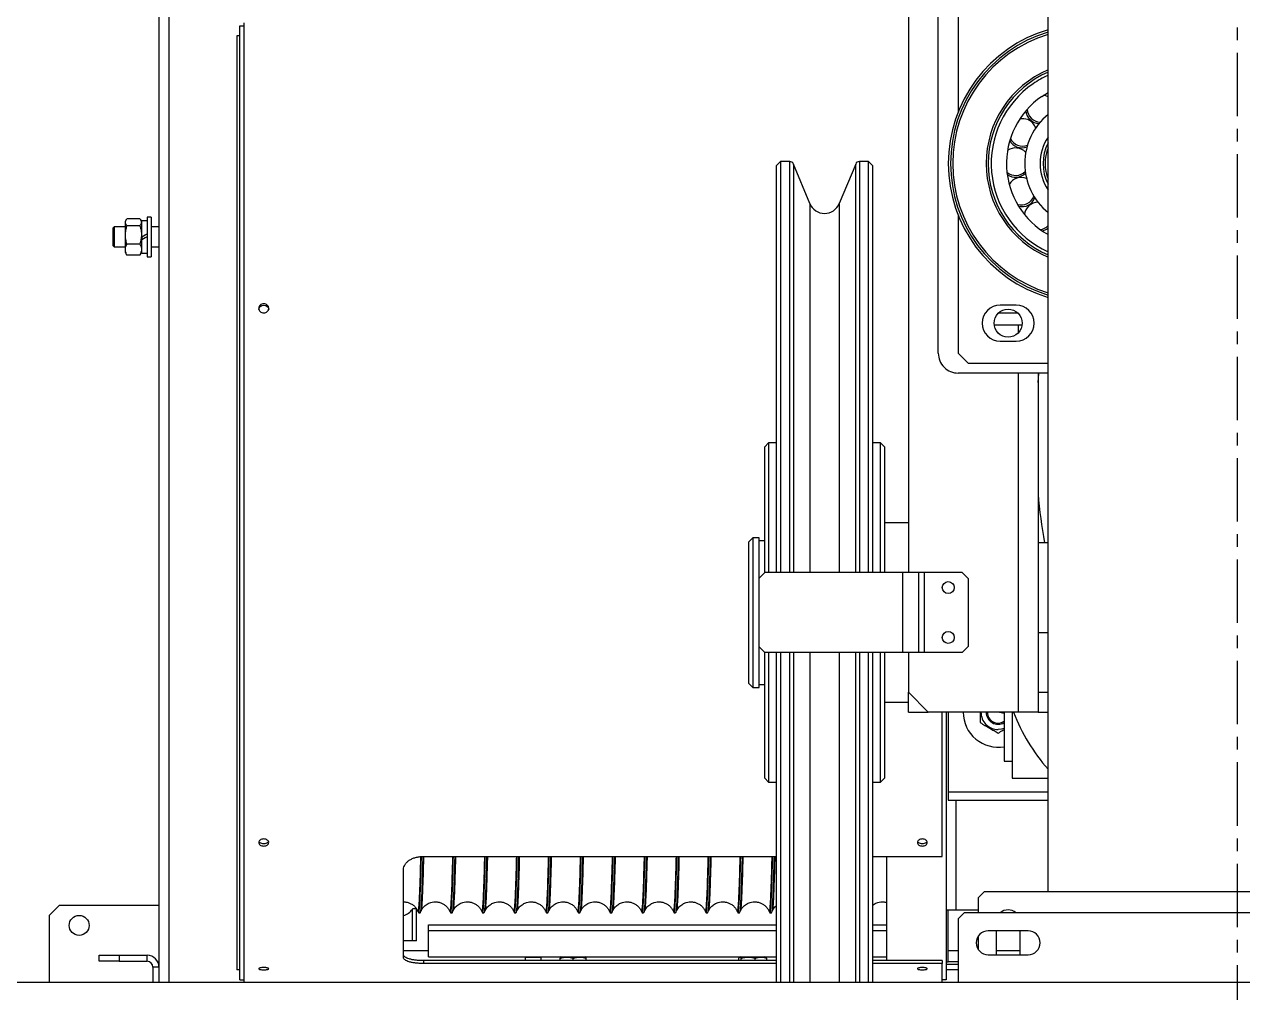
# Model space of a CAD drawing. Header units: millimetres. Extents: x 6622 to 532820, y 3370 to 359312.
# Drawn here: x 458692 to 459302, y 310934 to 311420 of the extents above; entities that cross this region are included whole.
import ezdxf

# ---------------------------------------------------------------- set-up
doc = ezdxf.new("R2010")
doc.units = ezdxf.units.MM
doc.linetypes.add('CENTER', pattern=[50.8, 31.75, -6.35, 6.35, -6.35])

# ---------------------------------------------------------------- blocks, each defined once
blk = doc.blocks.new('A$C6F3A12F4')
at = {"color": 2, "linetype": 'Continuous', "lineweight": 25}
for p, q in [((3685.7, 3475), (3685.7, 225)), ((3650.7, 1897), (3650.7, 1713)), ((3640.2, 1887), (3640.2, 1723)), ((3640.2, 1755), (2630.2, 1755)), ((3241.54, 1751.88), (3239.6, 1755)), ((3375.2, 1715), (3375.2, 1755)), ((3380.2, 1755), (3380.2, 1710)), ((3465.2, 1755), (3465.2, 1750)), ((3510.2, 1750), (3510.2, 1755)), ((3540.2, 1750), (3540.2, 1755)), ((3550.2, 1750), (3550.2, 1755)), ((3583.2, 1737), (3583.2, 1755)), ((3590.2, 1755), (3590.2, 1705)), ((3594.2, 1705), (3594.2, 1755)), ((3380.2, 1750), (3510.2, 1750)), ((3510.2, 1750), (3540.2, 1750)), ((3540.2, 1750), (3550.2, 1750)), ((3550.2, 1750), (3550.2, 1740)), ((3356.2, 1740), (3360.1, 1740)), ((3380.2, 1740), (3550.2, 1740)), ((3550.2, 1740), (3550.2, 1695)), ((3659.7, 1745), (3659.7, 1725)), ((3671.7, 1741), (3659.7, 1741)), ((3669.7, 1741), (3669.7, 1729)), ((3671.7, 1725), (3671.7, 1745)), ((3346.2, 1739), (3346.2, 1731)), ((3364.2, 1731), (3364.2, 1739)), ((3550.2, 1737), (3583.2, 1737)), ((3574.7, 1733), (3574.7, 1737)), ((3550.2, 1730.69), (3550.61, 1733)), ((3550.2, 1733), (3561.2, 1733)), ((3561.2, 1733), (3574.7, 1733)), ((3659.7, 1729), (3671.7, 1729)), ((3640.2, 1723), (3643.2, 1720)), ((3643.2, 1720), (3650.7, 1720)), ((3649.2, 1709), (3649.2, 1720)), ((3662.38, 1720), (3669.02, 1720)), ((3180.2, 1710), (3249.22, 1710)), ((3301.18, 1710), (3370.2, 1710)), ((3370.2, 1710), (3375.2, 1715)), ((3483.2, 1715), (3480.2, 1712)), ((3480.2, 1712), (3480.2, 1693)), ((3483.2, 1715), (3517.2, 1715)), ((3520.2, 1712), (3517.2, 1715)), ((3520.2, 1712), (3520.2, 1693)), ((3650.7, 1713), (3653.7, 1710)), ((3653.7, 1710), (3685.7, 1710)), ((3669.7, 1710), (3669.7, 1705)), ((3675.2, 1710), (3675.2, 1705)), ((3676.53, 1710), (3676.53, 1704)), ((3679.2, 1710), (3679.2, 1704)), ((3550.2, 1705), (3590.2, 1705)), ((3550.2, 1704), (3684.2, 1704)), ((3590.2, 1705), (3594.2, 1705)), ((3649.2, 1709), (3594.2, 1709)), ((3649.2, 1704), (3649.2, 1709)), ((3675.2, 1705), (3649.2, 1705)), ((3675.2, 1704), (3675.2, 1705)), ((3684.2, 1704), (3684.2, 1702)), ((3370.2, 1700), (3180.2, 1700)), ((3622.41, 1702), (3550.2, 1702)), ((3622.41, 1667), (3622.41, 1702)), ((3674.65, 1702), (3674.65, 1667)), ((3674.65, 1702), (3676.09, 1702)), ((3676.09, 1702), (3676.09, 1667)), ((3685.7, 1702), (3676.09, 1702)), ((3480.2, 1693), (3480.2, 1690)), ((3480.2, 1693), (3520.2, 1693)), ((3520.2, 1693), (3520.2, 1690)), ((3540.2, 1685), (3550.2, 1695)), ((3550.2, 1685), (3550.2, 1695)), ((2895.2, 1685), (3480.2, 1685)), ((3455.2, 1685), (3455.2, 1673)), ((3480.2, 1690), (3480.2, 1682)), ((3480.2, 1690), (3520.2, 1690)), ((3520.2, 1690), (3520.2, 1682)), ((3520.2, 1685), (3540.2, 1685)), ((3550.2, 1685), (3540.2, 1685)), ((3545.2, 1673), (3545.2, 1685)), ((3480.2, 1682), (3520.2, 1682)), ((3480.2, 1682), (3480.2, 1613)), ((3520.2, 1682), (3520.2, 1613)), ((3417.2, 1673), (3415.2, 1671)), ((3417.2, 1673), (3480.2, 1673)), ((3520.2, 1673), (3583.2, 1673)), ((3585.2, 1671), (3583.2, 1673)), ((3622.41, 1674), (3674.65, 1674)), ((3656.7, 1667), (3656.7, 1674)), ((3659.7, 1674), (3659.7, 1667)), ((3672.7, 1667), (3672.7, 1674)), ((3276.2, 1667), (3274.2, 1665)), ((3276.2, 1667), (3480.34, 1667)), ((3415.2, 1671), (3415.2, 1667)), ((3480.2, 1671), (3415.2, 1671)), ((3520.06, 1667), (3685.7, 1667)), ((3585.2, 1671), (3520.2, 1671)), ((3585.2, 1667), (3585.2, 1671)), ((3274.2, 1665), (3274.2, 1660.45)), ((3480.2, 1665), (3274.2, 1665)), ((3274.2, 1660.45), (3480.2, 1660.45)), ((3685.7, 1665), (3520.2, 1665)), ((3520.2, 1660.45), (3685.7, 1660.45)), ((3275.43, 1658.6), (3295.26, 1650.39)), ((3480.2, 1658.6), (3275.43, 1658.6)), ((3685.7, 1658.6), (3520.2, 1658.6)), ((3295.26, 1650.39), (3480.2, 1650.39)), ((3520.2, 1650.39), (3685.7, 1650.39)), ((3295.26, 1635.61), (3275.43, 1627.4)), ((3295.26, 1635.61), (3480.2, 1635.61)), ((3520.2, 1635.61), (3685.7, 1635.61)), ((3274.2, 1625.55), (3274.2, 1621)), ((3480.2, 1625.55), (3274.2, 1625.55)), ((3275.43, 1627.4), (3480.2, 1627.4)), ((3520.2, 1627.4), (3685.7, 1627.4)), ((3685.7, 1625.55), (3520.2, 1625.55)), ((3274.2, 1621), (3276.2, 1619)), ((3274.2, 1621), (3480.2, 1621)), ((3480.2, 1619), (3276.2, 1619)), ((3415.2, 1619), (3415.2, 1615)), ((3685.7, 1619), (3520.06, 1619)), ((3520.2, 1621), (3685.7, 1621)), ((3585.2, 1615), (3585.2, 1619)), ((3622.41, 1442), (3622.41, 1619)), ((3656.7, 1444.5), (3656.7, 1619)), ((3659.7, 1619), (3659.7, 1444.5)), ((3672.7, 1444.5), (3672.7, 1619)), ((3674.65, 1619), (3674.65, 1442)), ((3676.09, 1619), (3676.09, 1442)), ((3415.2, 1615), (3417.2, 1613)), ((3415.2, 1615), (3480.2, 1615)), ((3480.2, 1613), (3417.2, 1613)), ((3464.2, 1613), (3464.2, 1610.3)), ((3480.2, 1613), (3483.2, 1610)), ((3517.2, 1610), (3520.2, 1613)), ((3520.2, 1615), (3585.2, 1615)), ((3583.2, 1613), (3520.2, 1613)), ((3536.2, 1610.3), (3536.2, 1613)), ((3583.2, 1613), (3585.2, 1615)), ((3650.7, 1615.66), (3650.7, 1616.34)), ((3672.96, 1613.58), (3672.7, 1613.13)), ((3674.65, 1614.01), (3673.5, 1614.01)), ((3462.7, 1610.3), (3462.7, 1607)), ((3482.9, 1610.3), (3462.7, 1610.3)), ((3462.7, 1607), (3464.7, 1605)), ((3462.7, 1607), (3537.49, 1607)), ((3483.2, 1610), (3517.2, 1610)), ((3537.7, 1610.3), (3517.5, 1610.3)), ((3535.7, 1605), (3537.7, 1607)), ((3537.49, 1607), (3537.7, 1607)), ((3537.7, 1607), (3537.7, 1610.3)), ((3674.65, 1608.19), (3673.5, 1608.19)), ((3535.5, 1605), (3464.7, 1605)), ((3535.7, 1605), (3535.5, 1605)), ((3650.7, 1599.66), (3650.7, 1600.34)), ((3672.7, 1600.88), (3672.96, 1600.42)), ((3674.65, 1601.18), (3673.5, 1601.18)), ((3674.65, 1599.99), (3673.5, 1599.99)), ((3650.7, 1583.66), (3650.7, 1584.34)), ((3650.7, 1567.66), (3650.7, 1568.34)), ((3650.7, 1551.66), (3650.7, 1552.34)), ((3650.7, 1535.66), (3650.7, 1536.34)), ((3650.7, 1519.66), (3650.7, 1520.34)), ((3672.92, 1523.5), (3672.7, 1523.13)), ((3674.65, 1523.5), (3673.5, 1523.5)), ((3674.65, 1517), (3673.5, 1517)), ((3672.7, 1510.87), (3672.92, 1510.5)), ((3674.65, 1510.5), (3673.5, 1510.5)), ((3650.7, 1503.66), (3650.7, 1504.34)), ((3673.1, 1501), (3672.7, 1500.6)), ((3674.65, 1501), (3673.1, 1501)), ((3673.1, 1501), (3673.1, 1493)), ((3672.7, 1493.4), (3673.1, 1493)), ((3673.1, 1493), (3674.65, 1493)), ((3650.7, 1487.66), (3650.7, 1488.34)), ((3650.7, 1471.66), (3650.7, 1472.34)), ((3650.7, 1455.66), (3650.7, 1456.34)), ((3659.7, 1444.5), (3656.7, 1444.5)), ((3672.7, 1444.5), (3659.7, 1444.5)), ((3669.7, 1444.5), (3669.7, 1432)), ((3674.65, 1442), (3676.09, 1442)), ((3664.7, 1438.5), (3648.7, 1438.5)), ((3648.7, 1438.5), (3648.7, 1436.56)), ((3648.7, 1436.56), (3648.81, 1436.5)), ((3664.7, 1436.5), (3648.81, 1436.5)), ((3650.7, 1439.66), (3650.7, 1440.34)), ((3664.7, 1438.5), (3664.7, 1436.5)), ((3664.7, 1436.5), (3664.7, 1432)), ((3673.08, 1432), (3629.03, 1432)), ((3204.7, 1352), (3685.7, 1352)), ((3206.2, 1350), (3206.2, 1352)), ((3684.2, 1350), (3206.2, 1350)), ((3211.2, 1350), (3211.2, 1348.5)), ((3679.2, 1350), (3679.2, 1348.5)), ((3684.2, 1350), (3684.2, 1352)), ((3211.2, 1348.5), (3679.2, 1348.5)), ((2861.2, 1314.5), (3685.7, 1314.5)), ((2861.2, 1309.5), (3678, 1309.5)), ((3307, 1309.5), (3307, 1305.5)), ((3317, 1305.5), (3317, 1309.5)), ((3647, 1309.5), (3647, 1259.5)), ((3678, 1309.5), (3678, 1306.5)), ((3678, 1309.5), (3685.7, 1309.5)), ((3678, 1306.5), (3685.7, 1306.5)), ((3302, 1305.5), (3302, 1303.5)), ((3302, 1305.5), (3322, 1305.5)), ((3302, 1303.5), (3322, 1303.5)), ((3304.37, 1300.9), (3303.31, 1300.28)), ((3303.95, 1303.5), (3303.95, 1300.9)), ((3312, 1300.9), (3303.95, 1300.9)), ((3312, 1300.9), (3313.5, 1300.9)), ((3320.05, 1300.9), (3313.5, 1300.9)), ((3320.66, 1300.3), (3319.63, 1300.9)), ((3320.05, 1300.9), (3320.05, 1303.5)), ((3322, 1303.5), (3322, 1305.5)), ((3675, 1303.5), (3672, 1303.5)), ((3672, 1289.5), (3672, 1303.5)), ((3675, 1289.5), (3675, 1303.5)), ((3302.84, 1299.97), (3302.84, 1293.43)), ((3306.37, 1299.97), (3306.37, 1293.43)), ((3315.53, 1299.97), (3315.53, 1293.43)), ((3321.16, 1299.97), (3321.16, 1293.43)), ((3303.31, 1293.12), (3304.37, 1292.5)), ((3304.37, 1292.5), (3314.91, 1292.5)), ((3307, 1292.5), (3307, 1287)), ((3314.91, 1292.5), (3319.63, 1292.5)), ((3317, 1287), (3317, 1292.5)), ((3319.63, 1292.5), (3320.66, 1293.1)), ((3672, 1289.5), (3675, 1289.5)), ((3672, 1279.5), (3672, 1289.5)), ((3675, 1289.5), (3675, 1279.5)), ((3307, 1287), (3307.5, 1286.5)), ((3307, 1287), (3317, 1287)), ((3316.5, 1286.5), (3307.5, 1286.5)), ((3316.5, 1286.5), (3317, 1287)), ((3675, 1279.5), (3672, 1279.5)), ((3647, 1259.5), (3652, 1254.5)), ((3652, 1254.5), (3685.7, 1254.5))]:
    blk.add_line(p, q, dxfattribs=at)
at = {"color": 2, "linetype": 'Continuous', "lineweight": 25, "flags": 128}
for points in [[(3241.74, 1755), (3241.2, 1753.9), (3240.9, 1752.85)], [(3384.93, 1750), (3380.35, 1750.44), (3380.2, 1750.46)], [(3558.29, 1733), (3558.65, 1731.74), (3558.82, 1730)], [(3348.38, 1359.5), (3348.38, 1359.5), (3347.5, 1359.68), (3346.77, 1360.23), (3346.27, 1361.04), (3346.11, 1362), (3346.27, 1362.96), (3346.77, 1363.77), (3347.5, 1364.32), (3348.38, 1364.5), (3348.38, 1364.5)], [(3312, 1300.9), (3311.5, 1301.77), (3311, 1302.64), (3310.5, 1303.5)], [(3312, 1303.5), (3312.5, 1302.63), (3313, 1301.76), (3313.5, 1300.9)]]:
    blk.add_lwpolyline(points, dxfattribs=at)
at = {"color": 2, "linetype": 'Continuous', "lineweight": 25}
for centre, radius in [((3355.2, 1735), 7), ((3487.7, 1705), 3), ((3512.7, 1705), 3), ((3657, 1269.5), 5)]:
    blk.add_circle(centre, radius, dxfattribs=at)
for centre, radius, start, end in [((3275.2, 1775), 70, 196.60155, 270), ((3275.2, 1775), 68.85, 196.88767, 343.11233), ((3275.2, 1775), 67.77, 197.16357, 270), ((3275.2, 1775), 51, 203.08877, 270), ((3275.2, 1775), 50, 203.57818, 270), ((3275.2, 1775), 48.5, 204.35387, 214.49178), ((3275.2, 1775), 48.5, 214.49178, 335.64613), ((3275.2, 1775), 40.83, 214.49178, 330.67283), ((3275.2, 1775), 31.67, 219.16671, 320.83329), ((3275.2, 1775), 24, 236.44269, 303.55731), ((3275.2, 1775), 22.5, 242.73396, 297.26604), ((3275.2, 1775), 21.5, 248.4711, 291.5289), ((3275.2, 1775), 70, 270, 343.39845), ((3275.2, 1775), 67.77, 270, 342.83643), ((3275.2, 1775), 51, 270, 336.91123), ((3275.2, 1775), 50, 270, 336.42182), ((3301.49, 1750.04), 6.88, 8.6136, 46.13409), ((3302.14, 1750.74), 6.87, 10.12182, 38.24696), ((3412.9, 2062.25), 313.5, 275.11821, 279.60334), ((3518.58, 1822), 90, 290.57044, 311.8886), ((3247.63, 1751.46), 6.88, 272.6136, 356.49251), ((3248.26, 1750.74), 6.87, 274.12182, 358.00073), ((3259.59, 1742.28), 6.88, 124.49178, 192.36996), ((3259.59, 1742.28), 6.88, 108.49105, 124.49178), ((3289.07, 1741.51), 6.88, 344.6136, 68.49251), ((3289.94, 1741.88), 6.88, 346.12182, 70.00073), ((3301.49, 1750.04), 6.88, 180.49105, 264.36996), ((3355.2, 1739), 9, 0, 180), ((3665.7, 1745), 6, 0, 180), ((3259.59, 1742.28), 6.88, 296.6136, 20.49251), ((3260.46, 1741.88), 6.87, 298.12182, 22.00073), ((3274.25, 1738.76), 6.87, 132.49105, 216.36996), ((3274.25, 1738.76), 6.88, 320.6136, 44.49251), ((3275.2, 1738.75), 6.87, 322.12182, 46.00073), ((3289.07, 1741.51), 6.88, 156.49105, 240.36996), ((3655.2, 1735), 6, 138.59038, 221.40962), ((3355.2, 1731), 9, 180, 0), ((3550.2, 1730), 5.4, 270, 33.74899), ((3550.2, 1730), 6, 270, 30), ((3550.2, 1730), 17.5, 270, 9.87089), ((3550.2, 1730), 8.63, 270, 0), ((3665.7, 1725), 6, 180, 0), ((3370.2, 1710), 10, 270, 0), ((3276.2, 1660.45), 2, 180, 247.5), ((3292.2, 1643), 8, 292.5, 67.5), ((3276.2, 1625.55), 2, 112.5, 180), ((3645.2, 1430.5), 7, 12.37363, 58.99728), ((3678, 1303.5), 6, 90, 180), ((3678, 1303.5), 3, 90, 180)]:
    blk.add_arc(centre, radius, start, end, dxfattribs=at)
for points, knots in [([(3350.2, 1739.9), (3350.2, 1739.63), (3350.2, 1738.82), (3350.2, 1737.43), (3350.2, 1735.7), (3350.2, 1733.94), (3350.2, 1732.06), (3350.2, 1730.81), (3350.2, 1730.1)], [0, 0, 0, 0, 0.086143, 0.259411, 0.432157, 0.603581, 0.775448, 1, 1, 1, 1]), ([(3356.2, 1741.93), (3356.2, 1741.58), (3356.2, 1740.26), (3356.2, 1738.44), (3356.2, 1736.67), (3356.2, 1735.64), (3356.2, 1734.83), (3356.2, 1733.27), (3356.2, 1731.09), (3356.2, 1729.09), (3356.2, 1728.07)], [0, 0, 0, 0, 0.078164, 0.292007, 0.404514, 0.466237, 0.507457, 0.557787, 0.774889, 1, 1, 1, 1]), ([(3555.4, 1721), (3555.85, 1721.78), (3556.76, 1723.36), (3558.11, 1725.7), (3559.4, 1727.94), (3560.19, 1729.31), (3560.59, 1730)], [0, 0, 0, 0, 0.264602, 0.534943, 0.765345, 1, 1, 1, 1]), ([(3560.59, 1730), (3560.14, 1730.78), (3559.57, 1731.77), (3558.98, 1732.79), (3558.86, 1733)], [0, 0, 0, 0, 0.789462, 1, 1, 1, 1]), ([(3550.2, 1721), (3550.6, 1721), (3551.9, 1721), (3553.64, 1721), (3554.95, 1721), (3555.4, 1721)], [0, 0, 0, 0, 0.226399, 0.738107, 1, 1, 1, 1]), ([(3615.47, 1694.5), (3615.7, 1694.47), (3616.17, 1694.4), (3616.75, 1693.81), (3617.15, 1692.99), (3617.27, 1692), (3617.15, 1691.01), (3616.75, 1690.19), (3616.17, 1689.62), (3615.47, 1689.44), (3614.77, 1689.62), (3614.19, 1690.19), (3613.77, 1691.01), (3613.65, 1692), (3613.77, 1692.99), (3614.19, 1693.81), (3614.77, 1694.4), (3615.24, 1694.47), (3615.47, 1694.5)], [0, 0, 0, 0, 0.062402, 0.12489, 0.187549, 0.249911, 0.31252, 0.374926, 0.437539, 0.49995, 0.562606, 0.624965, 0.687619, 0.749984, 0.812564, 0.875, 0.937382, 1, 1, 1, 1]), ([(3614.94, 1694.36), (3614.99, 1694.35), (3615.26, 1694.29), (3615.67, 1693.79), (3616.08, 1692.99), (3616.2, 1692), (3616.08, 1691.01), (3615.67, 1690.21), (3615.26, 1689.72), (3614.99, 1689.65), (3614.94, 1689.64)], [0, 0, 0, 0, 0.0321922, 0.187567, 0.3436764, 0.4993362, 0.6556152, 0.8111153, 0.966758, 1, 1, 1, 1]), ([(3678.7, 1694.5), (3678.78, 1694.47), (3678.93, 1694.4), (3679.12, 1693.81), (3679.26, 1692.99), (3679.3, 1692), (3679.26, 1691.01), (3679.12, 1690.19), (3678.93, 1689.62), (3678.7, 1689.44), (3678.46, 1689.62), (3678.26, 1690.19), (3678.11, 1691.01), (3678.07, 1692), (3678.11, 1692.99), (3678.26, 1693.81), (3678.46, 1694.4), (3678.62, 1694.47), (3678.7, 1694.5)], [0, 0, 0, 0, 0.062407, 0.124905, 0.187554, 0.249917, 0.312527, 0.374933, 0.437545, 0.499954, 0.562611, 0.624973, 0.687627, 0.749991, 0.812569, 0.87501, 0.937392, 1, 1, 1, 1]), ([(3647.07, 1667), (3646.81, 1667.29), (3646.13, 1668.05), (3645.53, 1669.54), (3645.22, 1671.02), (3645.18, 1672.1), (3645.24, 1672.91), (3645.33, 1673.5), (3645.43, 1673.86), (3645.46, 1674)], [0, 0, 0, 0, 0.165043, 0.433793, 0.637427, 0.769996, 0.853789, 0.942718, 1, 1, 1, 1]), ([(3622.41, 1618.08), (3623.47, 1618.05), (3627.09, 1617.97), (3632.27, 1617.81), (3637.8, 1617.63), (3642.2, 1617.45), (3645.6, 1617.28), (3648, 1617.1), (3649.39, 1616.95), (3649.57, 1616.85), (3649.63, 1616.82)], [0, 0, 0, 0, 0.061213, 0.209201, 0.356624, 0.495674, 0.635214, 0.774913, 0.914437, 1, 1, 1, 1]), ([(3649.75, 1616.82), (3649.04, 1617.19), (3648.03, 1617.72), (3647.29, 1618.7), (3647.07, 1619)], [0, 0, 0, 0, 0.695031, 1, 1, 1, 1]), ([(3622.41, 1617.69), (3623.73, 1617.66), (3627.64, 1617.56), (3633.08, 1617.4), (3638.62, 1617.22), (3643.04, 1617.04), (3646.46, 1616.87), (3648.88, 1616.69), (3650.27, 1616.54), (3650.45, 1616.44), (3650.51, 1616.41)], [0, 0, 0, 0, 0.0749263, 0.2207253, 0.3659663, 0.5029584, 0.6404334, 0.7780656, 0.9155244, 1, 1, 1, 1]), ([(3650.51, 1615.59), (3650.59, 1615.62), (3650.88, 1615.7), (3650.29, 1615.85), (3648.69, 1616.03), (3645.93, 1616.22), (3642.1, 1616.41), (3637.23, 1616.59), (3631.39, 1616.78), (3626.41, 1616.92), (3623.17, 1616.99), (3622.41, 1617.01)], [0, 0, 0, 0, 0.047487, 0.178893, 0.310789, 0.44282, 0.574631, 0.705918, 0.837471, 0.96189, 1, 1, 1, 1]), ([(3622.41, 1616.58), (3624.59, 1616.53), (3629.52, 1616.4), (3635.73, 1616.21), (3641.08, 1616.01), (3645.04, 1615.81), (3647.81, 1615.62), (3649.41, 1615.44), (3650.01, 1615.29), (3649.7, 1615.21), (3649.62, 1615.18)], [0, 0, 0, 0, 0.118481, 0.267592, 0.416283, 0.550163, 0.684268, 0.818238, 0.951709, 1, 1, 1, 1]), ([(3649.75, 1600.82), (3649.06, 1601.21), (3647.76, 1601.96), (3646.32, 1603.75), (3645.52, 1605.53), (3645.23, 1607.02), (3645.18, 1608.1), (3645.24, 1608.91), (3645.35, 1609.6), (3645.6, 1610.58), (3646.12, 1611.83), (3647.07, 1613.22), (3648.32, 1614.41), (3649.26, 1614.92), (3649.75, 1615.18)], [0, 0, 0, 0, 0.141459, 0.269197, 0.376127, 0.45715, 0.509897, 0.543236, 0.57862, 0.616819, 0.700948, 0.794093, 0.894339, 1, 1, 1, 1]), ([(3650.63, 1616.41), (3650.48, 1616.47), (3650.19, 1616.61), (3649.89, 1616.75), (3649.75, 1616.82)], [0, 0, 0, 0, 0.499997, 1, 1, 1, 1]), ([(3649.75, 1615.18), (3649.89, 1615.25), (3650.19, 1615.39), (3650.48, 1615.53), (3650.63, 1615.59)], [0, 0, 0, 0, 0.499997, 1, 1, 1, 1]), ([(3673.5, 1608.19), (3673.33, 1608.7), (3672.99, 1609.72), (3672.81, 1611.7), (3673.23, 1613.12), (3673.5, 1614.01)], [0, 0, 0, 0, 0.264862, 0.535464, 1, 1, 1, 1]), ([(3673.5, 1614.01), (3673.4, 1613.96), (3673.14, 1613.82), (3673.13, 1613.67), (3673.12, 1613.58)], [0, 0, 0, 0, 0.363706, 1, 1, 1, 1]), ([(3673.5, 1601.18), (3673.33, 1601.79), (3672.99, 1603.02), (3672.81, 1605.4), (3673.23, 1607.11), (3673.5, 1608.19)], [0, 0, 0, 0, 0.26486, 0.535466, 1, 1, 1, 1]), ([(3622.41, 1602.08), (3623.47, 1602.05), (3627.09, 1601.97), (3632.27, 1601.81), (3637.8, 1601.63), (3642.2, 1601.45), (3645.6, 1601.28), (3648, 1601.1), (3649.39, 1600.95), (3649.57, 1600.85), (3649.63, 1600.82)], [0, 0, 0, 0, 0.0612131, 0.2092013, 0.3566238, 0.4956736, 0.6352136, 0.7749135, 0.9144366, 1, 1, 1, 1]), ([(3622.41, 1601.69), (3623.73, 1601.66), (3627.64, 1601.56), (3633.08, 1601.4), (3638.62, 1601.22), (3643.04, 1601.04), (3646.46, 1600.87), (3648.88, 1600.69), (3650.27, 1600.54), (3650.45, 1600.44), (3650.51, 1600.41)], [0, 0, 0, 0, 0.074926, 0.220725, 0.365966, 0.502958, 0.640433, 0.778066, 0.915524, 1, 1, 1, 1]), ([(3650.51, 1599.59), (3650.59, 1599.62), (3650.88, 1599.7), (3650.29, 1599.85), (3648.69, 1600.03), (3645.93, 1600.22), (3642.1, 1600.41), (3637.23, 1600.59), (3631.39, 1600.78), (3626.41, 1600.92), (3623.17, 1600.99), (3622.41, 1601.01)], [0, 0, 0, 0, 0.047487, 0.178893, 0.310789, 0.44282, 0.574631, 0.705918, 0.837471, 0.96189, 1, 1, 1, 1]), ([(3622.41, 1600.58), (3624.59, 1600.53), (3629.52, 1600.4), (3635.73, 1600.21), (3641.08, 1600.01), (3645.04, 1599.81), (3647.81, 1599.62), (3649.41, 1599.44), (3650.01, 1599.29), (3649.7, 1599.21), (3649.62, 1599.18)], [0, 0, 0, 0, 0.118481, 0.267592, 0.416283, 0.550163, 0.684268, 0.818238, 0.951709, 1, 1, 1, 1]), ([(3650.63, 1600.41), (3650.48, 1600.47), (3650.19, 1600.61), (3649.89, 1600.75), (3649.75, 1600.82)], [0, 0, 0, 0, 0.499997, 1, 1, 1, 1]), ([(3649.75, 1599.18), (3649.89, 1599.25), (3650.19, 1599.39), (3650.48, 1599.53), (3650.63, 1599.59)], [0, 0, 0, 0, 0.5, 1, 1, 1, 1]), ([(3673.5, 1599.99), (3673.28, 1600.13), (3672.75, 1600.47), (3672.99, 1600.88), (3673.41, 1601.13), (3673.5, 1601.18)], [0, 0, 0, 0, 0.363704, 0.867898, 1, 1, 1, 1]), ([(3649.75, 1584.82), (3649.06, 1585.21), (3647.76, 1585.96), (3646.32, 1587.75), (3645.52, 1589.53), (3645.23, 1591.02), (3645.18, 1592.1), (3645.24, 1592.91), (3645.35, 1593.6), (3645.6, 1594.58), (3646.12, 1595.83), (3647.07, 1597.22), (3648.32, 1598.41), (3649.26, 1598.92), (3649.75, 1599.18)], [0, 0, 0, 0, 0.141459, 0.269197, 0.376128, 0.45715, 0.509897, 0.543237, 0.578619, 0.616819, 0.700949, 0.794093, 0.894339, 1, 1, 1, 1]), ([(3622.41, 1586.08), (3623.47, 1586.05), (3627.09, 1585.97), (3632.27, 1585.81), (3637.8, 1585.63), (3642.2, 1585.45), (3645.6, 1585.28), (3648, 1585.1), (3649.39, 1584.95), (3649.57, 1584.85), (3649.63, 1584.82)], [0, 0, 0, 0, 0.061213, 0.209201, 0.356624, 0.495674, 0.635214, 0.774913, 0.914437, 1, 1, 1, 1]), ([(3622.41, 1585.69), (3623.73, 1585.66), (3627.64, 1585.56), (3633.08, 1585.4), (3638.62, 1585.22), (3643.04, 1585.04), (3646.46, 1584.87), (3648.88, 1584.69), (3650.27, 1584.54), (3650.45, 1584.44), (3650.51, 1584.41)], [0, 0, 0, 0, 0.074926, 0.220725, 0.365966, 0.502958, 0.640433, 0.778066, 0.915524, 1, 1, 1, 1]), ([(3650.51, 1583.59), (3650.59, 1583.62), (3650.88, 1583.7), (3650.29, 1583.85), (3648.69, 1584.03), (3645.93, 1584.22), (3642.1, 1584.41), (3637.23, 1584.59), (3631.39, 1584.78), (3626.41, 1584.92), (3623.17, 1584.99), (3622.41, 1585.01)], [0, 0, 0, 0, 0.0474873, 0.178893, 0.310789, 0.4428204, 0.5746308, 0.7059176, 0.8374711, 0.9618899, 1, 1, 1, 1]), ([(3622.41, 1584.58), (3624.59, 1584.53), (3629.52, 1584.4), (3635.73, 1584.21), (3641.08, 1584.01), (3645.04, 1583.81), (3647.81, 1583.62), (3649.41, 1583.44), (3650.01, 1583.29), (3649.7, 1583.21), (3649.62, 1583.18)], [0, 0, 0, 0, 0.118481, 0.267592, 0.416283, 0.550163, 0.684268, 0.818238, 0.951709, 1, 1, 1, 1]), ([(3649.75, 1568.82), (3649.06, 1569.21), (3647.76, 1569.96), (3646.32, 1571.75), (3645.52, 1573.53), (3645.23, 1575.02), (3645.18, 1576.1), (3645.24, 1576.91), (3645.35, 1577.6), (3645.6, 1578.58), (3646.12, 1579.83), (3647.07, 1581.22), (3648.32, 1582.41), (3649.26, 1582.92), (3649.75, 1583.18)], [0, 0, 0, 0, 0.141459, 0.269197, 0.376128, 0.45715, 0.509897, 0.543237, 0.57862, 0.616819, 0.700949, 0.794093, 0.894339, 1, 1, 1, 1]), ([(3650.63, 1584.41), (3650.48, 1584.47), (3650.19, 1584.61), (3649.89, 1584.75), (3649.75, 1584.82)], [0, 0, 0, 0, 0.499994, 1, 1, 1, 1]), ([(3649.75, 1583.18), (3649.89, 1583.25), (3650.19, 1583.39), (3650.48, 1583.53), (3650.63, 1583.59)], [0, 0, 0, 0, 0.5, 1, 1, 1, 1]), ([(3622.41, 1570.08), (3623.47, 1570.05), (3627.09, 1569.97), (3632.27, 1569.81), (3637.8, 1569.63), (3642.2, 1569.45), (3645.6, 1569.28), (3648, 1569.1), (3649.39, 1568.95), (3649.57, 1568.85), (3649.63, 1568.82)], [0, 0, 0, 0, 0.061213, 0.209201, 0.356624, 0.495674, 0.635214, 0.774913, 0.914437, 1, 1, 1, 1]), ([(3622.41, 1569.69), (3623.73, 1569.66), (3627.64, 1569.56), (3633.08, 1569.4), (3638.62, 1569.22), (3643.04, 1569.04), (3646.46, 1568.87), (3648.88, 1568.69), (3650.27, 1568.54), (3650.45, 1568.44), (3650.51, 1568.41)], [0, 0, 0, 0, 0.074926, 0.220725, 0.365966, 0.502958, 0.640433, 0.778066, 0.915524, 1, 1, 1, 1]), ([(3650.51, 1567.59), (3650.59, 1567.62), (3650.88, 1567.7), (3650.29, 1567.85), (3648.69, 1568.03), (3645.93, 1568.22), (3642.1, 1568.41), (3637.23, 1568.59), (3631.39, 1568.78), (3626.41, 1568.92), (3623.17, 1568.99), (3622.41, 1569.01)], [0, 0, 0, 0, 0.047487, 0.178893, 0.310789, 0.44282, 0.574631, 0.705918, 0.837471, 0.96189, 1, 1, 1, 1]), ([(3622.41, 1568.58), (3624.59, 1568.53), (3629.52, 1568.4), (3635.73, 1568.21), (3641.08, 1568.01), (3645.04, 1567.81), (3647.81, 1567.62), (3649.41, 1567.44), (3650.01, 1567.29), (3649.7, 1567.21), (3649.62, 1567.18)], [0, 0, 0, 0, 0.118481, 0.267592, 0.416283, 0.550163, 0.684268, 0.818238, 0.951709, 1, 1, 1, 1]), ([(3649.75, 1552.82), (3649.06, 1553.21), (3647.76, 1553.96), (3646.32, 1555.75), (3645.52, 1557.53), (3645.23, 1559.02), (3645.18, 1560.1), (3645.24, 1560.91), (3645.35, 1561.6), (3645.6, 1562.58), (3646.12, 1563.83), (3647.07, 1565.22), (3648.32, 1566.41), (3649.26, 1566.92), (3649.75, 1567.18)], [0, 0, 0, 0, 0.141459, 0.269197, 0.376128, 0.45715, 0.509897, 0.543237, 0.57862, 0.616819, 0.700949, 0.794093, 0.894339, 1, 1, 1, 1]), ([(3650.63, 1568.41), (3650.48, 1568.47), (3650.19, 1568.61), (3649.89, 1568.75), (3649.75, 1568.82)], [0, 0, 0, 0, 0.499994, 1, 1, 1, 1]), ([(3649.75, 1567.18), (3649.89, 1567.25), (3650.19, 1567.39), (3650.48, 1567.53), (3650.63, 1567.59)], [0, 0, 0, 0, 0.4999935, 1, 1, 1, 1]), ([(3622.41, 1554.08), (3623.47, 1554.05), (3627.09, 1553.97), (3632.27, 1553.81), (3637.8, 1553.63), (3642.2, 1553.45), (3645.6, 1553.28), (3648, 1553.1), (3649.39, 1552.95), (3649.57, 1552.85), (3649.63, 1552.82)], [0, 0, 0, 0, 0.061213, 0.209201, 0.356624, 0.495674, 0.635214, 0.774913, 0.914437, 1, 1, 1, 1]), ([(3622.41, 1553.69), (3623.73, 1553.66), (3627.64, 1553.56), (3633.08, 1553.4), (3638.62, 1553.22), (3643.04, 1553.04), (3646.46, 1552.87), (3648.88, 1552.69), (3650.27, 1552.54), (3650.45, 1552.44), (3650.51, 1552.41)], [0, 0, 0, 0, 0.074926, 0.220725, 0.365966, 0.502958, 0.640433, 0.778066, 0.915524, 1, 1, 1, 1]), ([(3650.51, 1551.59), (3650.59, 1551.62), (3650.88, 1551.7), (3650.29, 1551.85), (3648.69, 1552.03), (3645.93, 1552.22), (3642.1, 1552.41), (3637.23, 1552.59), (3631.39, 1552.78), (3626.41, 1552.92), (3623.17, 1552.99), (3622.41, 1553.01)], [0, 0, 0, 0, 0.047487, 0.178893, 0.310789, 0.44282, 0.574631, 0.705918, 0.837471, 0.96189, 1, 1, 1, 1]), ([(3622.41, 1552.58), (3624.59, 1552.53), (3629.52, 1552.4), (3635.73, 1552.21), (3641.08, 1552.01), (3645.04, 1551.81), (3647.81, 1551.62), (3649.41, 1551.44), (3650.01, 1551.29), (3649.7, 1551.21), (3649.62, 1551.18)], [0, 0, 0, 0, 0.118481, 0.267592, 0.416283, 0.550163, 0.684268, 0.818238, 0.951709, 1, 1, 1, 1]), ([(3649.75, 1536.82), (3649.06, 1537.21), (3647.76, 1537.96), (3646.32, 1539.75), (3645.52, 1541.53), (3645.23, 1543.02), (3645.18, 1544.1), (3645.24, 1544.91), (3645.35, 1545.6), (3645.6, 1546.58), (3646.12, 1547.83), (3647.07, 1549.22), (3648.32, 1550.41), (3649.26, 1550.92), (3649.75, 1551.18)], [0, 0, 0, 0, 0.141459, 0.269197, 0.376128, 0.45715, 0.509897, 0.543237, 0.57862, 0.616821, 0.700949, 0.794093, 0.894339, 1, 1, 1, 1]), ([(3650.63, 1552.41), (3650.48, 1552.47), (3650.19, 1552.61), (3649.89, 1552.75), (3649.75, 1552.82)], [0, 0, 0, 0, 0.499994, 1, 1, 1, 1]), ([(3649.75, 1551.18), (3649.89, 1551.25), (3650.19, 1551.39), (3650.48, 1551.53), (3650.63, 1551.59)], [0, 0, 0, 0, 0.4999935, 1, 1, 1, 1]), ([(3622.41, 1538.08), (3623.47, 1538.05), (3627.09, 1537.97), (3632.27, 1537.81), (3637.8, 1537.63), (3642.2, 1537.45), (3645.6, 1537.28), (3648, 1537.1), (3649.39, 1536.95), (3649.57, 1536.85), (3649.63, 1536.82)], [0, 0, 0, 0, 0.0612131, 0.2092013, 0.3566238, 0.4956736, 0.6352136, 0.7749135, 0.9144366, 1, 1, 1, 1]), ([(3622.41, 1537.69), (3623.73, 1537.66), (3627.64, 1537.56), (3633.08, 1537.4), (3638.62, 1537.22), (3643.05, 1537.04), (3646.46, 1536.87), (3648.89, 1536.69), (3650.42, 1536.51), (3650.61, 1536.4), (3650.7, 1536.34)], [0, 0, 0, 0, 0.07119, 0.209719, 0.347717, 0.477878, 0.608498, 0.739267, 0.869871, 1, 1, 1, 1]), ([(3650.51, 1535.59), (3650.59, 1535.62), (3650.88, 1535.7), (3650.29, 1535.85), (3648.69, 1536.03), (3645.93, 1536.22), (3642.1, 1536.41), (3637.23, 1536.59), (3631.39, 1536.78), (3626.41, 1536.92), (3623.17, 1536.99), (3622.41, 1537.01)], [0, 0, 0, 0, 0.047487, 0.178893, 0.310789, 0.44282, 0.574631, 0.705918, 0.837471, 0.96189, 1, 1, 1, 1]), ([(3622.41, 1536.58), (3624.59, 1536.53), (3629.52, 1536.4), (3635.73, 1536.21), (3641.08, 1536.01), (3645.04, 1535.81), (3647.81, 1535.62), (3649.41, 1535.44), (3650.01, 1535.29), (3649.7, 1535.21), (3649.62, 1535.18)], [0, 0, 0, 0, 0.118481, 0.267592, 0.416283, 0.550163, 0.684268, 0.818238, 0.951709, 1, 1, 1, 1]), ([(3649.75, 1520.82), (3649.06, 1521.21), (3647.76, 1521.96), (3646.32, 1523.75), (3645.52, 1525.53), (3645.23, 1527.02), (3645.18, 1528.09), (3645.24, 1528.91), (3645.35, 1529.6), (3645.6, 1530.58), (3646.12, 1531.83), (3647.07, 1533.22), (3648.32, 1534.41), (3649.26, 1534.92), (3649.75, 1535.18)], [0, 0, 0, 0, 0.141459, 0.269197, 0.376128, 0.45715, 0.509897, 0.543237, 0.57862, 0.61682, 0.700948, 0.794094, 0.894339, 1, 1, 1, 1]), ([(3650.63, 1536.41), (3650.48, 1536.47), (3650.19, 1536.61), (3649.89, 1536.75), (3649.75, 1536.82)], [0, 0, 0, 0, 0.5000065, 1, 1, 1, 1]), ([(3649.75, 1535.18), (3649.89, 1535.25), (3650.19, 1535.39), (3650.48, 1535.53), (3650.63, 1535.59)], [0, 0, 0, 0, 0.4999935, 1, 1, 1, 1]), ([(3622.41, 1522.08), (3623.47, 1522.05), (3627.09, 1521.97), (3632.27, 1521.81), (3637.8, 1521.63), (3642.2, 1521.45), (3645.6, 1521.28), (3648, 1521.1), (3649.39, 1520.95), (3649.57, 1520.85), (3649.63, 1520.82)], [0, 0, 0, 0, 0.0612131, 0.2092013, 0.3566238, 0.4956736, 0.6352136, 0.7749135, 0.9144366, 1, 1, 1, 1]), ([(3622.41, 1521.69), (3623.73, 1521.66), (3627.64, 1521.56), (3633.08, 1521.4), (3638.62, 1521.22), (3643.05, 1521.04), (3646.46, 1520.87), (3648.89, 1520.69), (3650.42, 1520.51), (3650.61, 1520.4), (3650.7, 1520.34)], [0, 0, 0, 0, 0.07119, 0.209719, 0.347717, 0.477878, 0.608498, 0.739267, 0.869871, 1, 1, 1, 1]), ([(3650.51, 1519.59), (3650.59, 1519.62), (3650.88, 1519.7), (3650.29, 1519.85), (3648.69, 1520.03), (3645.93, 1520.22), (3642.1, 1520.41), (3637.23, 1520.59), (3631.39, 1520.78), (3626.41, 1520.92), (3623.17, 1520.99), (3622.41, 1521.01)], [0, 0, 0, 0, 0.047487, 0.178893, 0.310789, 0.44282, 0.574631, 0.705918, 0.837471, 0.96189, 1, 1, 1, 1]), ([(3622.41, 1520.58), (3624.59, 1520.53), (3629.52, 1520.4), (3635.73, 1520.21), (3641.08, 1520.01), (3645.04, 1519.81), (3647.81, 1519.62), (3649.41, 1519.44), (3650.01, 1519.29), (3649.7, 1519.21), (3649.62, 1519.18)], [0, 0, 0, 0, 0.118481, 0.267592, 0.416283, 0.550163, 0.684268, 0.818238, 0.951709, 1, 1, 1, 1]), ([(3650.63, 1520.41), (3650.48, 1520.47), (3650.19, 1520.61), (3649.89, 1520.75), (3649.75, 1520.82)], [0, 0, 0, 0, 0.5000065, 1, 1, 1, 1]), ([(3673.5, 1517), (3673.33, 1517.56), (3672.99, 1518.7), (3672.81, 1520.92), (3673.23, 1522.5), (3673.5, 1523.5)], [0, 0, 0, 0, 0.264863, 0.535464, 1, 1, 1, 1]), ([(3673.5, 1523.5), (3673.41, 1523.5), (3673.06, 1523.5), (3673.05, 1523.5), (3673.04, 1523.5)], [0, 0, 0, 0, 0.264, 1, 1, 1, 1]), ([(3649.75, 1504.82), (3649.06, 1505.21), (3647.76, 1505.96), (3646.32, 1507.75), (3645.52, 1509.53), (3645.23, 1511.02), (3645.18, 1512.1), (3645.24, 1512.91), (3645.35, 1513.6), (3645.6, 1514.58), (3646.12, 1515.83), (3647.07, 1517.22), (3648.32, 1518.41), (3649.26, 1518.92), (3649.75, 1519.18)], [0, 0, 0, 0, 0.141459, 0.269197, 0.376128, 0.45715, 0.509898, 0.543236, 0.57862, 0.61682, 0.700948, 0.794093, 0.894339, 1, 1, 1, 1]), ([(3649.75, 1519.18), (3649.89, 1519.25), (3650.19, 1519.39), (3650.48, 1519.53), (3650.63, 1519.59)], [0, 0, 0, 0, 0.500006, 1, 1, 1, 1]), ([(3673.5, 1510.5), (3673.33, 1511.06), (3672.99, 1512.2), (3672.81, 1514.42), (3673.23, 1516), (3673.5, 1517)], [0, 0, 0, 0, 0.264863, 0.535472, 1, 1, 1, 1]), ([(3673.04, 1510.5), (3673.05, 1510.5), (3673.06, 1510.5), (3673.41, 1510.5), (3673.5, 1510.5)], [0, 0, 0, 0, 0.736, 1, 1, 1, 1]), ([(3622.41, 1506.08), (3623.47, 1506.05), (3627.09, 1505.97), (3632.27, 1505.81), (3637.8, 1505.63), (3642.2, 1505.45), (3645.6, 1505.28), (3648, 1505.1), (3649.39, 1504.95), (3649.57, 1504.85), (3649.63, 1504.82)], [0, 0, 0, 0, 0.061213, 0.209201, 0.356624, 0.495674, 0.635214, 0.774913, 0.914437, 1, 1, 1, 1]), ([(3622.41, 1505.69), (3623.73, 1505.66), (3627.64, 1505.56), (3633.08, 1505.4), (3638.62, 1505.22), (3643.04, 1505.04), (3646.46, 1504.87), (3648.88, 1504.69), (3650.27, 1504.54), (3650.45, 1504.44), (3650.51, 1504.41)], [0, 0, 0, 0, 0.074926, 0.220725, 0.365966, 0.502958, 0.640433, 0.778066, 0.915524, 1, 1, 1, 1]), ([(3650.51, 1503.59), (3650.59, 1503.62), (3650.88, 1503.7), (3650.29, 1503.85), (3648.69, 1504.03), (3645.93, 1504.22), (3642.1, 1504.41), (3637.23, 1504.59), (3631.39, 1504.78), (3626.41, 1504.92), (3623.17, 1504.99), (3622.41, 1505.01)], [0, 0, 0, 0, 0.047487, 0.178893, 0.310789, 0.44282, 0.574631, 0.705918, 0.837471, 0.96189, 1, 1, 1, 1]), ([(3622.41, 1504.58), (3624.59, 1504.53), (3629.52, 1504.4), (3635.73, 1504.21), (3641.08, 1504.01), (3645.04, 1503.81), (3647.81, 1503.62), (3649.41, 1503.44), (3650.01, 1503.29), (3649.7, 1503.21), (3649.62, 1503.18)], [0, 0, 0, 0, 0.118481, 0.267592, 0.416283, 0.550163, 0.684268, 0.818238, 0.951709, 1, 1, 1, 1]), ([(3649.75, 1488.82), (3649.06, 1489.21), (3647.76, 1489.96), (3646.32, 1491.75), (3645.52, 1493.53), (3645.23, 1495.02), (3645.18, 1496.1), (3645.24, 1496.91), (3645.35, 1497.6), (3645.6, 1498.58), (3646.12, 1499.83), (3647.07, 1501.22), (3648.32, 1502.41), (3649.26, 1502.92), (3649.75, 1503.18)], [0, 0, 0, 0, 0.14146, 0.269197, 0.376127, 0.45715, 0.509897, 0.543236, 0.57862, 0.61682, 0.700948, 0.794093, 0.894339, 1, 1, 1, 1]), ([(3650.63, 1504.41), (3650.48, 1504.47), (3650.19, 1504.61), (3649.89, 1504.75), (3649.75, 1504.82)], [0, 0, 0, 0, 0.5, 1, 1, 1, 1]), ([(3649.75, 1503.18), (3649.89, 1503.25), (3650.19, 1503.39), (3650.48, 1503.53), (3650.63, 1503.59)], [0, 0, 0, 0, 0.500006, 1, 1, 1, 1]), ([(3622.41, 1490.08), (3623.47, 1490.05), (3627.09, 1489.97), (3632.27, 1489.81), (3637.8, 1489.63), (3642.2, 1489.45), (3645.6, 1489.28), (3648, 1489.1), (3649.39, 1488.95), (3649.57, 1488.85), (3649.63, 1488.82)], [0, 0, 0, 0, 0.061213, 0.209201, 0.356624, 0.495674, 0.635214, 0.774913, 0.914437, 1, 1, 1, 1]), ([(3622.41, 1489.69), (3623.73, 1489.66), (3627.64, 1489.56), (3633.08, 1489.4), (3638.62, 1489.22), (3643.05, 1489.04), (3646.46, 1488.87), (3648.89, 1488.69), (3650.42, 1488.51), (3650.61, 1488.4), (3650.7, 1488.34)], [0, 0, 0, 0, 0.07119, 0.209719, 0.347717, 0.477878, 0.608498, 0.739267, 0.869871, 1, 1, 1, 1]), ([(3650.51, 1487.59), (3650.59, 1487.62), (3650.88, 1487.7), (3650.29, 1487.85), (3648.69, 1488.03), (3645.93, 1488.22), (3642.1, 1488.41), (3637.23, 1488.59), (3631.39, 1488.78), (3626.41, 1488.92), (3623.17, 1488.99), (3622.41, 1489.01)], [0, 0, 0, 0, 0.047487, 0.178893, 0.310789, 0.44282, 0.574631, 0.705918, 0.837471, 0.96189, 1, 1, 1, 1]), ([(3622.41, 1488.58), (3624.59, 1488.53), (3629.52, 1488.4), (3635.73, 1488.21), (3641.08, 1488.01), (3645.04, 1487.81), (3647.81, 1487.62), (3649.41, 1487.44), (3650.01, 1487.29), (3649.7, 1487.21), (3649.62, 1487.18)], [0, 0, 0, 0, 0.118481, 0.267592, 0.416283, 0.550163, 0.684268, 0.818238, 0.951709, 1, 1, 1, 1]), ([(3649.75, 1472.82), (3649.06, 1473.21), (3647.76, 1473.96), (3646.32, 1475.75), (3645.52, 1477.53), (3645.23, 1479.02), (3645.18, 1480.1), (3645.24, 1480.91), (3645.35, 1481.6), (3645.6, 1482.58), (3646.12, 1483.83), (3647.07, 1485.22), (3648.32, 1486.41), (3649.26, 1486.92), (3649.75, 1487.18)], [0, 0, 0, 0, 0.14146, 0.269197, 0.376127, 0.45715, 0.509897, 0.543236, 0.57862, 0.61682, 0.700948, 0.794093, 0.894339, 1, 1, 1, 1]), ([(3650.63, 1488.41), (3650.48, 1488.47), (3650.19, 1488.61), (3649.89, 1488.75), (3649.75, 1488.82)], [0, 0, 0, 0, 0.5, 1, 1, 1, 1]), ([(3649.75, 1487.18), (3649.89, 1487.25), (3650.19, 1487.39), (3650.48, 1487.53), (3650.63, 1487.59)], [0, 0, 0, 0, 0.5, 1, 1, 1, 1]), ([(3622.41, 1474.08), (3623.47, 1474.05), (3627.09, 1473.97), (3632.27, 1473.81), (3637.8, 1473.63), (3642.2, 1473.45), (3645.6, 1473.28), (3648, 1473.1), (3649.39, 1472.95), (3649.57, 1472.85), (3649.63, 1472.82)], [0, 0, 0, 0, 0.061213, 0.209201, 0.356624, 0.495674, 0.635214, 0.774913, 0.914437, 1, 1, 1, 1]), ([(3622.41, 1473.69), (3623.73, 1473.66), (3627.64, 1473.56), (3633.08, 1473.4), (3638.62, 1473.22), (3643.05, 1473.04), (3646.46, 1472.87), (3648.89, 1472.69), (3650.42, 1472.51), (3650.61, 1472.4), (3650.7, 1472.34)], [0, 0, 0, 0, 0.07119, 0.209719, 0.347717, 0.477878, 0.608498, 0.739267, 0.869871, 1, 1, 1, 1]), ([(3650.51, 1471.59), (3650.59, 1471.62), (3650.88, 1471.7), (3650.29, 1471.85), (3648.69, 1472.03), (3645.93, 1472.22), (3642.1, 1472.41), (3637.23, 1472.59), (3631.39, 1472.78), (3626.41, 1472.92), (3623.17, 1472.99), (3622.41, 1473.01)], [0, 0, 0, 0, 0.047487, 0.178893, 0.310789, 0.44282, 0.574631, 0.705918, 0.837471, 0.96189, 1, 1, 1, 1]), ([(3622.41, 1472.58), (3624.59, 1472.53), (3629.52, 1472.4), (3635.73, 1472.21), (3641.08, 1472.01), (3645.04, 1471.81), (3647.81, 1471.62), (3649.41, 1471.44), (3650.01, 1471.29), (3649.7, 1471.21), (3649.62, 1471.18)], [0, 0, 0, 0, 0.118481, 0.267592, 0.416283, 0.550163, 0.684268, 0.818238, 0.951709, 1, 1, 1, 1]), ([(3650.63, 1472.41), (3650.48, 1472.47), (3650.19, 1472.61), (3649.89, 1472.75), (3649.75, 1472.82)], [0, 0, 0, 0, 0.5, 1, 1, 1, 1]), ([(3649.75, 1471.18), (3649.89, 1471.25), (3650.19, 1471.39), (3650.48, 1471.53), (3650.63, 1471.59)], [0, 0, 0, 0, 0.5, 1, 1, 1, 1]), ([(3649.75, 1456.82), (3649.06, 1457.21), (3647.76, 1457.96), (3646.32, 1459.75), (3645.52, 1461.53), (3645.23, 1463.02), (3645.18, 1464.1), (3645.24, 1464.91), (3645.35, 1465.6), (3645.6, 1466.58), (3646.12, 1467.83), (3647.07, 1469.22), (3648.32, 1470.41), (3649.26, 1470.92), (3649.75, 1471.18)], [0, 0, 0, 0, 0.141459, 0.269196, 0.376127, 0.457149, 0.509897, 0.543236, 0.578619, 0.61682, 0.700948, 0.794093, 0.894339, 1, 1, 1, 1]), ([(3622.41, 1458.08), (3623.47, 1458.05), (3627.09, 1457.97), (3632.27, 1457.81), (3637.8, 1457.63), (3642.2, 1457.45), (3645.6, 1457.28), (3648, 1457.1), (3649.39, 1456.95), (3649.57, 1456.85), (3649.63, 1456.82)], [0, 0, 0, 0, 0.061213, 0.209201, 0.356624, 0.495674, 0.635214, 0.774913, 0.914437, 1, 1, 1, 1]), ([(3622.41, 1457.69), (3623.73, 1457.66), (3627.64, 1457.56), (3633.08, 1457.4), (3638.62, 1457.22), (3643.05, 1457.04), (3646.46, 1456.87), (3648.89, 1456.69), (3650.42, 1456.51), (3650.61, 1456.4), (3650.7, 1456.34)], [0, 0, 0, 0, 0.07119, 0.209719, 0.347717, 0.477878, 0.608498, 0.739267, 0.869871, 1, 1, 1, 1]), ([(3650.51, 1455.59), (3650.59, 1455.62), (3650.88, 1455.7), (3650.29, 1455.85), (3648.69, 1456.03), (3645.93, 1456.22), (3642.1, 1456.41), (3637.23, 1456.59), (3631.39, 1456.78), (3626.41, 1456.92), (3623.17, 1456.99), (3622.41, 1457.01)], [0, 0, 0, 0, 0.047487, 0.178893, 0.310789, 0.44282, 0.574631, 0.705918, 0.837471, 0.96189, 1, 1, 1, 1]), ([(3622.41, 1456.58), (3624.59, 1456.53), (3629.52, 1456.4), (3635.73, 1456.21), (3641.08, 1456.01), (3645.04, 1455.81), (3647.81, 1455.62), (3649.41, 1455.44), (3650.01, 1455.29), (3649.7, 1455.21), (3649.62, 1455.18)], [0, 0, 0, 0, 0.118481, 0.267592, 0.416283, 0.550163, 0.684268, 0.818238, 0.951709, 1, 1, 1, 1]), ([(3649.75, 1440.82), (3649.06, 1441.21), (3647.76, 1441.96), (3646.32, 1443.75), (3645.52, 1445.53), (3645.23, 1447.02), (3645.18, 1448.1), (3645.24, 1448.91), (3645.35, 1449.6), (3645.6, 1450.58), (3646.12, 1451.83), (3647.07, 1453.22), (3648.32, 1454.41), (3649.26, 1454.92), (3649.75, 1455.18)], [0, 0, 0, 0, 0.141459, 0.269197, 0.376128, 0.457149, 0.509897, 0.543236, 0.578619, 0.616819, 0.700947, 0.794093, 0.894339, 1, 1, 1, 1]), ([(3650.63, 1456.41), (3650.48, 1456.47), (3650.19, 1456.61), (3649.89, 1456.75), (3649.75, 1456.82)], [0, 0, 0, 0, 0.5, 1, 1, 1, 1]), ([(3649.75, 1455.18), (3649.89, 1455.25), (3650.19, 1455.39), (3650.48, 1455.53), (3650.63, 1455.59)], [0, 0, 0, 0, 0.5, 1, 1, 1, 1]), ([(3622.25, 1441.69), (3623.63, 1441.66), (3627.6, 1441.56), (3633.08, 1441.4), (3638.62, 1441.22), (3643.05, 1441.04), (3646.46, 1440.87), (3648.89, 1440.69), (3650.42, 1440.51), (3650.61, 1440.4), (3650.7, 1440.34)], [0, 0, 0, 0, 0.07382, 0.211956, 0.349564, 0.479356, 0.609606, 0.740005, 0.87024, 1, 1, 1, 1]), ([(3622.41, 1442.08), (3623.47, 1442.05), (3627.09, 1441.97), (3632.27, 1441.81), (3637.8, 1441.63), (3642.2, 1441.45), (3645.6, 1441.28), (3648, 1441.1), (3649.39, 1440.95), (3649.57, 1440.85), (3649.63, 1440.82)], [0, 0, 0, 0, 0.061213, 0.209201, 0.356624, 0.495674, 0.635214, 0.774913, 0.914437, 1, 1, 1, 1]), ([(3629.03, 1432), (3628.58, 1432.06), (3627.72, 1432.17), (3626.48, 1432.73), (3625.36, 1433.64), (3624.35, 1434.88), (3623.52, 1436.38), (3622.9, 1438.07), (3622.53, 1439.97), (3622.45, 1441.29), (3622.41, 1442)], [0, 0, 0, 0, 0.133692, 0.25433, 0.37502, 0.499995, 0.624778, 0.745779, 0.86439, 1, 1, 1, 1]), ([(3650.51, 1439.59), (3650.59, 1439.62), (3650.88, 1439.7), (3650.29, 1439.85), (3648.69, 1440.03), (3645.93, 1440.22), (3642.1, 1440.41), (3637.23, 1440.59), (3631.39, 1440.78), (3626.43, 1440.92), (3623.22, 1440.99), (3622.49, 1441.01)], [0, 0, 0, 0, 0.047555, 0.179148, 0.311232, 0.443451, 0.57545, 0.706923, 0.838664, 0.96326, 1, 1, 1, 1]), ([(3650.63, 1440.41), (3650.48, 1440.47), (3650.19, 1440.61), (3649.89, 1440.75), (3649.75, 1440.82)], [0, 0, 0, 0, 0.5, 1, 1, 1, 1]), ([(3674.65, 1442), (3674.63, 1441.3), (3674.6, 1439.98), (3674.45, 1438.08), (3674.19, 1436.38), (3673.83, 1434.88), (3673.39, 1433.65), (3672.88, 1432.73), (3672.3, 1432.18), (3671.89, 1432.06), (3671.66, 1432)], [0, 0, 0, 0, 0.134029, 0.254998, 0.375891, 0.500992, 0.62564, 0.74645, 0.864719, 1, 1, 1, 1]), ([(3676.09, 1442), (3676.07, 1441.3), (3676.04, 1439.97), (3675.88, 1438.08), (3675.62, 1436.38), (3675.27, 1434.88), (3674.82, 1433.65), (3674.31, 1432.73), (3673.73, 1432.18), (3673.31, 1432.06), (3673.08, 1432)], [0, 0, 0, 0, 0.133622, 0.254275, 0.37496, 0.499984, 0.624708, 0.74573, 0.864314, 1, 1, 1, 1]), ([(3622.53, 1440.58), (3624.67, 1440.52), (3629.55, 1440.4), (3635.73, 1440.21), (3641.08, 1440.01), (3645.04, 1439.81), (3647.81, 1439.62), (3649.41, 1439.44), (3650.01, 1439.29), (3649.7, 1439.21), (3649.62, 1439.18)], [0, 0, 0, 0, 0.116496, 0.265942, 0.414969, 0.54915, 0.683557, 0.817828, 0.9516, 1, 1, 1, 1]), ([(3645.21, 1432), (3645.21, 1432.08), (3645.19, 1432.37), (3645.25, 1432.91), (3645.35, 1433.6), (3645.6, 1434.58), (3646.12, 1435.83), (3647.07, 1437.22), (3648.32, 1438.41), (3649.26, 1438.92), (3649.75, 1439.18)], [0, 0, 0, 0, 0.023549, 0.089974, 0.160467, 0.236575, 0.404187, 0.589763, 0.789488, 1, 1, 1, 1]), ([(3649.75, 1439.18), (3649.89, 1439.25), (3650.19, 1439.39), (3650.48, 1439.53), (3650.63, 1439.59)], [0, 0, 0, 0, 0.5, 1, 1, 1, 1]), ([(3347.77, 1364.5), (3348.07, 1364.47), (3348.67, 1364.4), (3349.43, 1363.81), (3349.96, 1362.99), (3350.12, 1362), (3349.96, 1361.01), (3349.43, 1360.19), (3348.68, 1359.62), (3347.77, 1359.44), (3346.87, 1359.62), (3346.12, 1360.19), (3345.59, 1361.01), (3345.43, 1362), (3345.59, 1362.99), (3346.12, 1363.81), (3346.87, 1364.4), (3347.47, 1364.47), (3347.77, 1364.5)], [0, 0, 0, 0, 0.062401, 0.124899, 0.187551, 0.24991, 0.312521, 0.37493, 0.437531, 0.499949, 0.5626, 0.624958, 0.687617, 0.749982, 0.812564, 0.874997, 0.937384, 1, 1, 1, 1]), ([(3615.47, 1364.5), (3615.7, 1364.47), (3616.17, 1364.4), (3616.75, 1363.81), (3617.15, 1362.99), (3617.27, 1362), (3617.15, 1361.01), (3616.75, 1360.19), (3616.17, 1359.62), (3615.47, 1359.44), (3614.77, 1359.62), (3614.19, 1360.19), (3613.77, 1361.01), (3613.65, 1362), (3613.77, 1362.99), (3614.19, 1363.81), (3614.77, 1364.4), (3615.24, 1364.47), (3615.47, 1364.5)], [0, 0, 0, 0, 0.062402, 0.12489, 0.187549, 0.249909, 0.312521, 0.374925, 0.437538, 0.49995, 0.562605, 0.624965, 0.687619, 0.749983, 0.812564, 0.875, 0.937382, 1, 1, 1, 1]), ([(3614.94, 1364.36), (3614.99, 1364.35), (3615.26, 1364.29), (3615.67, 1363.79), (3616.08, 1362.99), (3616.2, 1362), (3616.08, 1361.01), (3615.67, 1360.21), (3615.26, 1359.72), (3614.99, 1359.65), (3614.94, 1359.64)], [0, 0, 0, 0, 0.0321923, 0.1875662, 0.3436778, 0.4993334, 0.6556174, 0.811114, 0.9667571, 1, 1, 1, 1]), ([(3678.7, 1364.5), (3678.78, 1364.47), (3678.93, 1364.4), (3679.12, 1363.81), (3679.26, 1362.99), (3679.3, 1362), (3679.26, 1361.01), (3679.12, 1360.19), (3678.93, 1359.62), (3678.7, 1359.44), (3678.46, 1359.62), (3678.26, 1360.19), (3678.11, 1361.01), (3678.07, 1362), (3678.11, 1362.99), (3678.26, 1363.81), (3678.46, 1364.4), (3678.62, 1364.47), (3678.7, 1364.5)], [0, 0, 0, 0, 0.062407, 0.124905, 0.187554, 0.249916, 0.312528, 0.374932, 0.437544, 0.499953, 0.562611, 0.624973, 0.687627, 0.74999, 0.81257, 0.87501, 0.937392, 1, 1, 1, 1]), ([(3302.84, 1299.97), (3303.27, 1300.24), (3303.98, 1300.7), (3305.02, 1300.7), (3305.77, 1300.39), (3306.22, 1300.08), (3306.37, 1299.97)], [0, 0, 0, 0, 0.363588, 0.612785, 0.868701, 1, 1, 1, 1]), ([(3306.37, 1299.97), (3307.16, 1300.18), (3308.77, 1300.59), (3311.15, 1300.75), (3313.43, 1300.52), (3314.82, 1300.15), (3315.53, 1299.97)], [0, 0, 0, 0, 0.26459, 0.534945, 0.765327, 1, 1, 1, 1]), ([(3315.53, 1299.97), (3316.02, 1300.18), (3317, 1300.59), (3318.47, 1300.75), (3319.87, 1300.52), (3320.72, 1300.15), (3321.16, 1299.97)], [0, 0, 0, 0, 0.26461, 0.534953, 0.765343, 1, 1, 1, 1]), ([(3321.16, 1299.97), (3321.01, 1300.09), (3320.84, 1300.22), (3320.67, 1300.29), (3320.66, 1300.3)], [0, 0, 0, 0, 0.908538, 1, 1, 1, 1]), ([(3306.37, 1293.43), (3306.22, 1293.32), (3305.78, 1293.01), (3305.03, 1292.7), (3303.98, 1292.7), (3303.27, 1293.16), (3302.84, 1293.43)], [0, 0, 0, 0, 0.131298, 0.380797, 0.636411, 1, 1, 1, 1]), ([(3315.53, 1293.43), (3314.73, 1293.22), (3313.13, 1292.81), (3310.74, 1292.65), (3308.47, 1292.88), (3307.07, 1293.25), (3306.37, 1293.43)], [0, 0, 0, 0, 0.264614, 0.534944, 0.765352, 1, 1, 1, 1]), ([(3321.16, 1293.43), (3320.67, 1293.22), (3319.68, 1292.81), (3318.22, 1292.65), (3316.82, 1292.88), (3315.96, 1293.25), (3315.53, 1293.43)], [0, 0, 0, 0, 0.264609, 0.534953, 0.765343, 1, 1, 1, 1]), ([(3320.66, 1293.1), (3320.67, 1293.11), (3320.84, 1293.18), (3321.01, 1293.31), (3321.16, 1293.43)], [0, 0, 0, 0, 0.0914197, 1, 1, 1, 1])]:
    blk.add_open_spline(points, degree=3, knots=knots, dxfattribs=at)

msp = doc.modelspace()

# ---------------------------------------------------------------- linework, layer by layer
at = {"color": 1, "linetype": 'CENTER'}
msp.add_line((459300, 268650.975), (459300, 314810.514), dxfattribs=at)

# ---------------------------------------------------------------- block references
at = {"color": 0, "rotation": 270}
msp.add_blockref('A$C6F3A12F4', (457450, 314625.198), dxfattribs=at)

doc.saveas('drawing.dxf')
